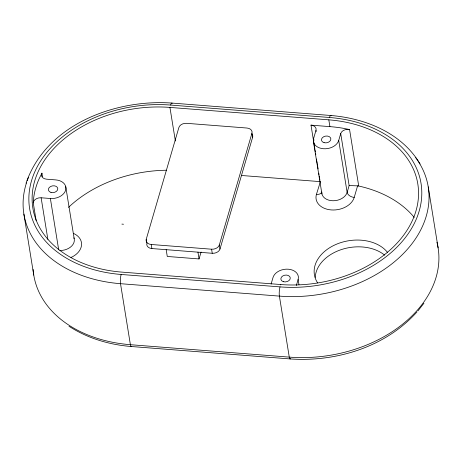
<?xml version="1.0" encoding="UTF-8"?>
<svg xmlns="http://www.w3.org/2000/svg" width="462" height="462" viewBox="0 0 462 462"><rect width="100%" height="100%" fill="white"/><g stroke="black" fill="none" stroke-linecap="round" stroke-linejoin="round"><path stroke-width="0.69" d="M33.258 202.841L33.766 197.199A114.507 81.809 -9.2 0 1 35.291 189.564L36.296 186.134A114.507 81.809 -9.2 0 1 39.195 178.609L41.926 173.146A6.543 4.678 -9.2 0 0 46.558 179.187L55.798 179.909A12.924 9.234 -9.2 0 1 65.639 190.182A12.924 9.234 -9.2 0 1 50.375 198.498L41.13 197.776A6.543 4.678 -9.2 0 0 33.258 202.841L36.117 220.495M146.235 239.287L178.869 127.529A6.543 4.678 -9.2 0 1 186.596 123.319L246.974 128.038A6.543 4.678 -9.2 0 1 251.952 133.241L252.61 137.312L219.981 249.07A6.543 4.678 -9.2 0 1 212.249 253.28L151.877 248.556A6.543 4.678 -9.2 0 1 146.893 243.353L146.235 239.287A6.543 4.678 -9.2 0 0 151.218 244.49L151.877 248.556M166.176 249.676L167.273 256.456L199.047 258.939L201.068 252.027M219.981 249.07L219.323 245.004L251.952 133.241M271.09 284.107L273.013 277.512A12.924 9.234 -9.2 0 1 288.276 269.202A12.924 9.234 -9.2 0 1 298.117 279.475L298.96 284.673M313.929 140.408L313.611 138.461L315.985 130.342A6.543 4.678 -9.2 0 0 311.001 125.138L332.218 126.819A114.507 81.809 -9.2 0 1 342.307 128.124L349.567 129.533L358.72 186.024A114.507 81.809 -9.2 0 1 414.258 217.417M358.72 186.024A6.543 4.678 -9.2 0 0 357.594 185.857L354.221 197.407A19.462 13.906 -9.2 0 1 331.225 209.927A19.462 13.906 -9.2 0 1 316.412 194.45L320.409 181.647M296.367 285.464L298.117 279.475M354.221 197.407A6.543 4.331 16.3 0 1 347.135 192.388L338.715 140.419L340.713 133.576A6.543 4.678 -9.2 0 1 349.567 129.533M340.713 133.576L349.133 185.545L347.135 192.388A12.924 9.234 -9.2 0 1 333.027 200.756A12.924 9.234 -9.2 0 1 321.748 192.134M26.045 183.218C45.9 125.006 114.564 98.972 171.806 103.061L330.682 115.483C365.153 118.243 401.888 132.946 420.062 163.998M417.931 310.914L423.92 303.257M416.978 311.954C385.568 346.991 336.324 362.144 290.194 358.939L131.318 346.517C109.338 344.756 87.537 338.34 68.982 326.247M349.133 185.545L357.594 185.857M170.617 105.065L329.498 117.487A117.775 84.148 -9.2 0 1 419.161 211.128A117.775 84.148 -9.2 0 1 280.036 286.89L121.154 274.468A117.775 84.148 -9.2 0 1 31.497 180.821A117.775 84.148 -9.2 0 1 170.617 105.065A6.543 1.473 -85.5 0 1 172.234 103.326M169.929 107.415L328.811 119.837A114.507 81.809 -9.2 0 1 415.985 210.886A114.507 81.809 -9.2 0 1 280.723 284.534L121.841 272.118A114.507 81.809 -9.2 0 1 34.673 181.069A114.507 81.809 -9.2 0 1 169.929 107.415L175.375 141.025M241.418 175.473L320.154 181.63M121.904 224.11L123.498 224.237M151.218 244.49L211.59 249.209A6.543 4.678 -9.2 0 0 219.323 245.004M428.228 186.879L438.109 247.886M328.811 119.837L329.908 126.617M315.985 130.342L316.193 131.641M311.001 125.138L314.431 146.321M314.547 147.031L314.893 149.145M315.003 149.855L315.35 151.969M315.575 153.384L315.806 154.793M316.493 159.032L316.718 160.447M316.834 161.151L317.18 163.271M317.29 163.975L318.093 168.919M318.78 173.152L319.011 174.567M319.236 175.982L319.467 177.391M319.692 178.806L319.923 180.215M313.496 141.95L321.916 193.919M280.723 284.534L280.792 284.962M211.59 249.209L212.249 253.28M197.95 252.16L199.047 258.939M65.754 186.694L74.174 238.663M50.375 198.498L58.686 249.815M41.926 173.146L42.498 176.675M41.13 197.776L47.863 239.351M23.891 214.114L33.772 275.121M68.503 207.374A114.507 81.809 -9.2 0 1 166.435 170.241M338.715 140.419A12.924 9.234 -9.2 0 1 323.452 148.735A12.924 9.234 -9.2 0 1 313.611 138.461M315.251 277.419A39.258 28.049 -9.2 0 1 341.863 249.416A39.258 28.049 -9.2 0 1 384.679 255.174M317.648 282.923A39.258 28.049 -9.2 0 1 335.868 244.479A39.258 28.049 -9.2 0 1 387.572 252.466M26.49 182.837A124.318 88.825 -9.2 0 0 120.513 283.691L130.394 344.698A6.543 1.473 -85.5 0 0 131.791 346.171M27.166 180.833A124.318 88.825 -9.2 0 1 28.43 177.512M121.154 274.468A6.543 1.473 -85.5 0 0 120.513 283.691L279.394 296.113A124.318 88.825 -9.2 0 0 403.297 253.673A124.318 88.825 -9.2 0 0 415.696 157.681M33.114 269.404A124.318 88.825 -9.2 0 0 130.394 344.698L289.276 357.12A6.543 1.473 -85.5 0 0 290.667 358.593M280.036 286.89A6.543 1.473 -85.5 0 0 279.394 296.113L289.276 357.12A124.318 88.825 -9.2 0 0 436.937 242.25M329.498 117.487A6.543 1.473 -85.5 0 1 331.115 115.748M321.852 192.059A6.543 4.331 16.3 0 1 316.406 194.45M73.903 237.774A12.924 9.234 -9.2 0 1 59.927 250.52M73.4 233.391A19.462 13.906 -9.2 0 1 71.004 257.478M252.056 134.234A6.543 4.678 -9.2 0 1 252.61 137.312M51.005 192.429A4.741 3.39 -9.2 0 0 57.79 188.612A4.741 3.39 -9.2 0 0 50.468 186.573A4.741 3.39 -9.2 0 0 51.005 192.429M324.081 142.666A4.741 3.39 -9.2 0 0 330.867 138.848A4.741 3.39 -9.2 0 0 323.544 136.81A4.741 3.39 -9.2 0 0 324.081 142.666M283.483 281.716A4.741 3.39 -9.2 0 0 290.269 277.899A4.741 3.39 -9.2 0 0 282.946 275.86A4.741 3.39 -9.2 0 0 283.483 281.716"/></g></svg>
